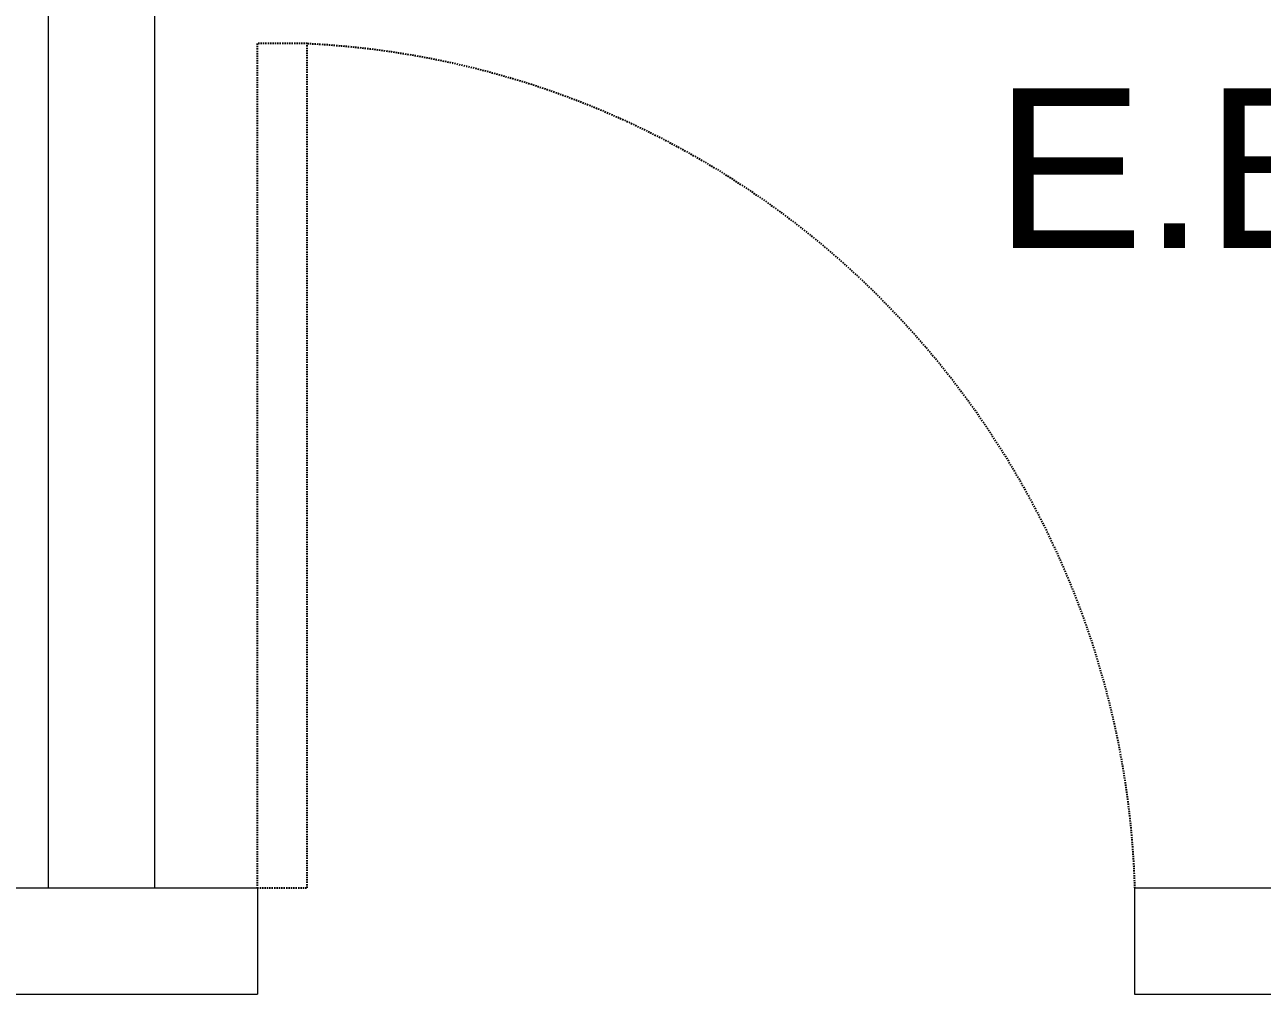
# Model space of a CAD drawing. Header units: millimetres. Extents: x 694231 to 734331, y 4486031 to 4541543.
# Drawn here: x 723680.8 to 723797.1, y 4495890.1 to 4495981.1 of the extents above; entities that cross this region are included whole.
import ezdxf

# ---------------------------------------------------------------- set-up
doc = ezdxf.new("R2010")
doc.units = ezdxf.units.MM
doc.linetypes.add('HIDDEN2', pattern=[0.1875, 0.125, -0.0625])
doc.layers.add('DBM_w_sld', color=111, linetype='Continuous', lineweight=20)
doc.styles.get("Standard").update_dxf_attribs({"font": 'arial.ttf'})

# ---------------------------------------------------------------- blocks, each defined once
blk = doc.blocks.new('eeere')
at = {"color": 8, "linetype": 'HIDDEN2'}
blk.add_lwpolyline([(11494.09, 494), (11414.82, 494), (11414.82, 498.7), (11494.09, 498.7)], close=True, dxfattribs=at)
blk.add_arc((11412.37, 494.63), 81.83, 2.8543, 88.2863, dxfattribs=at)

msp = doc.modelspace()

# ---------------------------------------------------------------- linework, layer by layer
at = {"layer": 'DBM_w_sld'}
for points in [[(723683, 4496010.07), (723683, 4495900.07)], [(723693, 4496010.07), (723693, 4495900.07)], [(723648.95, 4495900.07), (723702.66, 4495900.07)], [(723702.66, 4495900.07), (723702.66, 4495890.07)], [(723785.07, 4495900.07), (723959.85, 4495900.07)], [(723785.07, 4495900.07), (723785.07, 4495890.07)], [(723648.95, 4495890.07), (723702.66, 4495890.07)], [(723785.07, 4495890.07), (723959.85, 4495890.07)]]:
    msp.add_lwpolyline(points, dxfattribs=at)

# ---------------------------------------------------------------- block references
at = {"color": 5, "lineweight": 53, "xscale": -1, "rotation": 270}
msp.add_blockref('eeere', (723208.65, 4484485.25), dxfattribs=at)

# ---------------------------------------------------------------- texts
at = {"color": 5, "lineweight": 53, "insert": (723865.08, 4495975.13), "char_height": 15, "attachment_point": 3}
msp.add_mtext_dynamic_manual_height_columns('{\\C7;E.BANYO \\P4M2}', width=2900.1629, gutter_width=75, heights=[0], dxfattribs=at)

doc.saveas('drawing.dxf')
